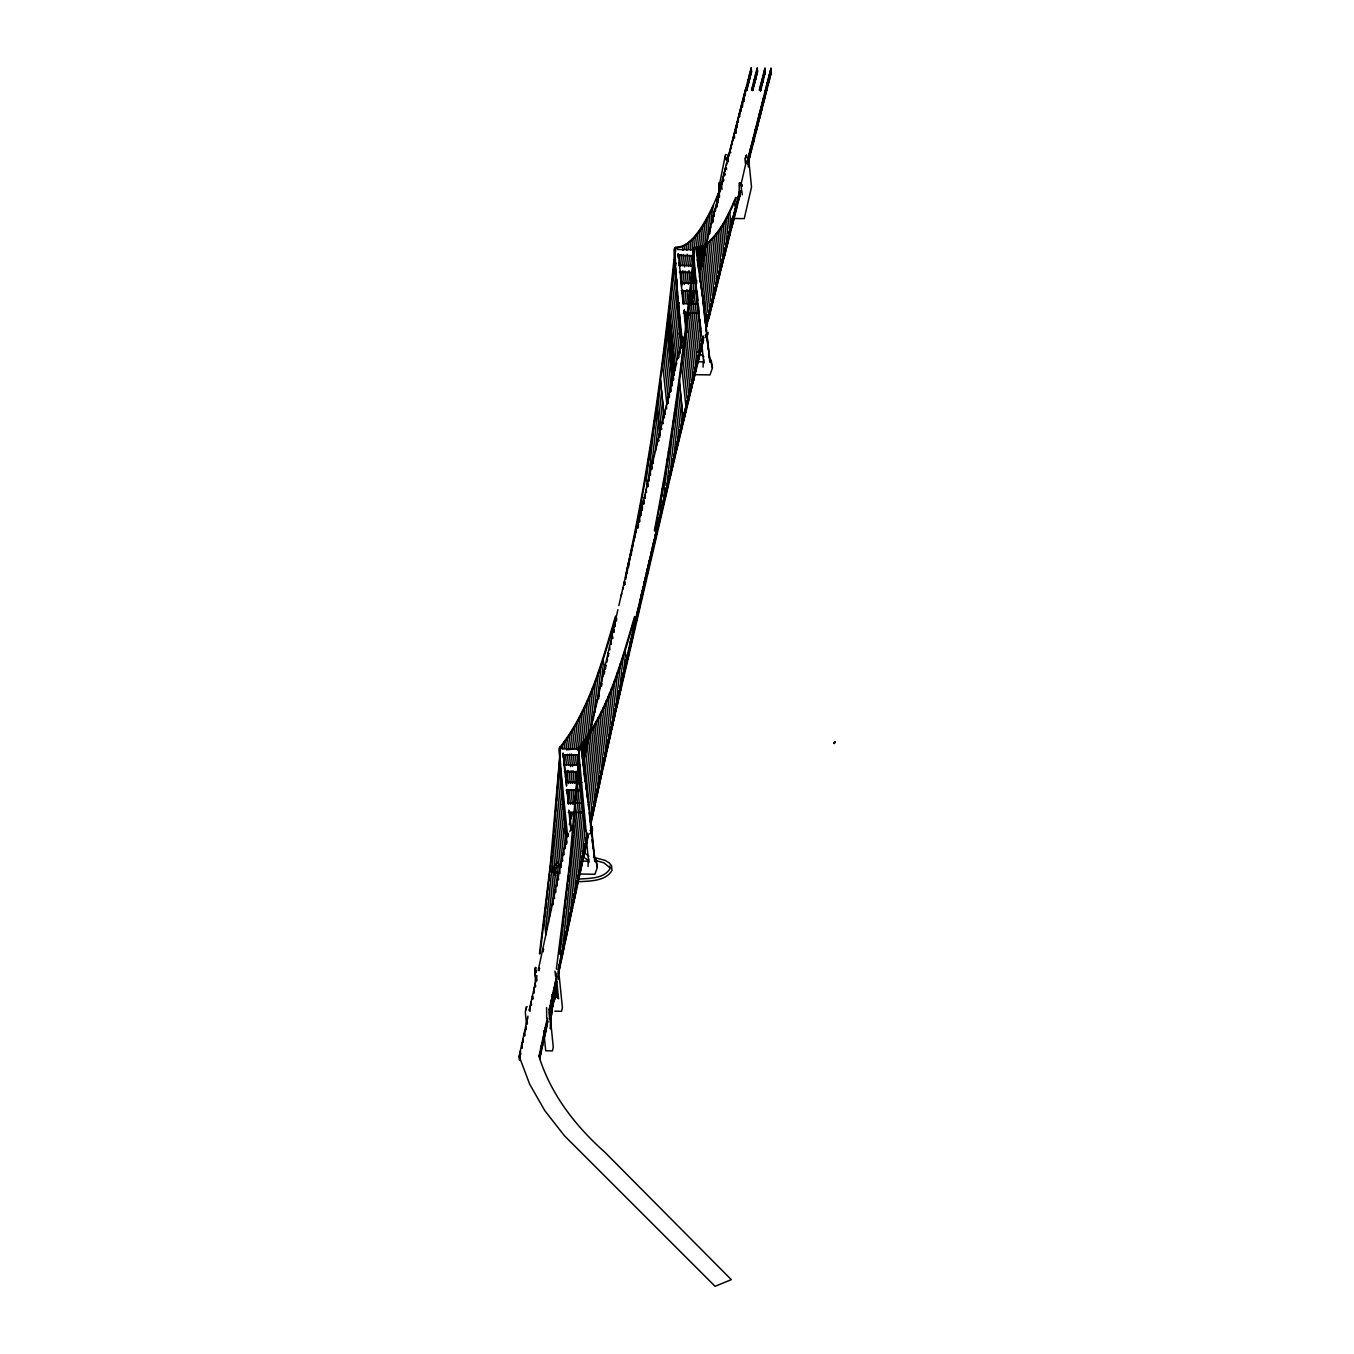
<?xml version="1.0" encoding="UTF-8"?>
<svg xmlns="http://www.w3.org/2000/svg" width="1354" height="1354" viewBox="0 0 1354 1354"><rect width="100%" height="100%" fill="white"/><g stroke="black" fill="none" stroke-linecap="round" stroke-linejoin="round"><path stroke-width="1.5" d="M834.199 743.346C835.57 738.607 833.522 746.477 834.724 742.398M559.744 967.619L559.794 962.288M561.081 961.323L561.131 955.992M562.485 949.696L562.435 955.027L561.995 951.98M563.772 948.714L563.823 943.399M565.126 942.418L565.177 937.103M566.463 936.122L566.514 930.79L566.954 933.837M567.817 929.826L567.868 924.494M569.154 923.53L569.205 918.198M570.508 917.217L570.559 911.902M571.845 910.92L571.896 905.606M574.536 898.447L574.604 893.132L574.418 898.345M577.244 885.99L577.312 880.659L577.126 885.871M578.598 879.745L578.666 874.43L578.48 879.643M579.952 873.516L580.02 868.185L579.834 873.398M581.306 867.288L581.374 861.956L581.188 867.169M582.66 861.042L582.728 855.728L582.542 860.924M584.014 854.814L584.065 849.483L583.777 855.22L583.472 852.241M585.368 848.586L585.419 843.254L585.131 848.975L584.826 846.013M586.722 842.34L586.773 837.026L586.485 842.747L586.18 839.785M605.103 668.842L605.221 665.44M605.221 668.961L605.34 665.559M607.844 656.775L607.963 653.373M612.093 638.766L612.093 635.263M540.584 1054.478L540.889 1048.758L541.194 1051.753M547.388 1023.607L547.456 1018.276L547.253 1023.489L547.879 1021.373M554.175 992.719L554.243 987.404L554.057 992.6L554.666 990.485M590.852 822.098L590.852 818.51L591.275 821.607M592.155 817.664L592.223 812.332M593.509 811.486L593.577 806.172L594 809.269M594.863 805.325L594.931 799.994M596.234 799.148L596.302 793.833M597.588 792.987L597.656 787.656M598.942 786.809L599.01 781.495M600.313 780.649L600.381 775.317L600.804 778.415M601.667 774.471L601.735 769.157M614.851 626.817L614.851 623.314L614.344 625.48M616.104 620.724L616.222 617.339M616.222 620.86L616.358 617.458L616.662 620.386M624.516 585.03L624.516 581.509L624.008 583.676M625.886 579.055L625.886 575.535L625.396 577.701M627.274 573.081L627.274 569.56L626.767 571.743M603.021 768.378L603.224 763.165L602.902 768.243L602.598 765.247M604.459 756.937L604.273 762.133L603.969 759.154M604.392 762.268L604.595 757.072M605.34 753.044L605.627 756.04L605.83 750.844M605.763 756.158L605.966 750.962L606.253 753.958M606.998 749.93L607.201 744.734M607.134 750.065L607.32 744.869L607.624 747.848M608.572 738.624L608.369 743.82L608.691 738.759L608.995 741.738M609.74 737.727L609.926 732.531M609.859 737.845L610.062 732.649L610.349 735.645M611.094 731.617L611.297 726.421M611.229 731.752L611.433 726.556L611.72 729.535M612.465 725.524L612.668 720.311M612.6 725.642L612.787 720.446L613.091 723.442M613.836 719.414L614.039 714.218M613.954 719.549L614.157 714.337L614.462 717.332M615.393 708.108L615.207 713.304L615.528 708.244L615.816 711.222M616.561 707.211L616.764 702.015M616.696 707.33L616.899 702.134M617.932 701.152L618.135 695.973L617.83 701.66L617.526 698.63M619.303 695.127L619.506 689.931L619.201 695.617L618.913 692.605M620.894 683.888L620.809 689.22L621.114 683.533L621.418 686.546M622.383 677.982L622.18 683.178L622.501 677.491L622.789 680.503M623.754 671.956L623.551 677.135L623.872 671.449L624.16 674.461M628.645 567.174L628.662 563.653M625.125 665.914L624.922 671.11L625.243 665.406L625.531 668.436M626.513 659.872L626.293 665.068L626.614 659.381L626.902 662.394M631.303 555.242L631.438 551.84M628.916 652.848L629.136 647.669L628.815 653.356L628.527 650.343M630.304 646.823L630.507 641.627L630.185 647.314L629.898 644.301M632.284 638.733L631.793 640.916L631.878 635.585L631.556 641.271L631.269 638.259M631.793 640.916L631.996 635.72M638.293 524.015L638.174 527.417L637.869 524.472M638.293 527.535L638.428 524.15M639.748 516.416L639.562 521.51L639.24 518.565M641.136 510.509L640.95 515.603L640.628 512.658M642.456 506.311L642.338 509.696L642.016 506.751M643.861 500.455L643.725 503.84L643.421 500.895M555.614 981.278L555.394 986.474L555.106 983.444M555.529 986.609L555.732 981.413M633.249 629.61L633.046 634.789L632.758 631.776M633.384 629.745L633.164 634.941L633.486 629.255L633.774 632.301M636.025 617.661L635.805 622.857L635.517 619.827M637.175 616.882L637.395 611.703M638.563 610.908L638.783 605.729M639.951 604.933L640.154 599.754M641.322 598.976L641.542 593.78M642.913 587.805L642.71 593.001L642.422 589.972M643.048 587.958L642.828 593.137L643.15 587.467L643.438 590.496M644.301 581.848L644.081 587.027L643.793 583.997M644.419 581.983L644.216 587.162L644.538 581.492L644.826 584.522M645.672 575.873L645.469 581.052L645.181 578.023M645.807 576.009L645.587 581.204L645.909 575.518L646.197 578.547M647.06 569.899L646.975 575.23L647.178 570.034M667.522 403.39L667.657 400.005L667.64 403.526M668.927 397.619L669.062 394.234M669.045 397.754L669.181 394.369M670.315 391.848L670.45 388.463M670.45 391.983L670.585 388.598L670.89 391.577M673.243 380.44L673.26 376.92M648.346 569.323L648.448 563.992M649.835 558.085L649.615 563.264L649.328 560.217M649.734 563.416L649.954 558.237L650.242 561.267M651.003 557.357L651.223 552.178M651.122 557.509L651.342 552.33L651.629 555.36M652.611 546.271L652.391 551.45L652.73 546.424L653.017 549.47M653.999 540.364L653.779 545.544L653.491 542.514M653.897 545.696L654.117 540.517M654.879 536.607L655.167 539.637L655.387 534.458M655.285 539.789L655.505 534.61M656.775 528.568L656.555 533.747L656.267 530.7M656.673 533.882L656.893 528.703M658.162 522.661L657.942 527.84L657.655 524.793M658.061 527.975L658.281 522.796L658.569 525.843M659.33 521.933L659.55 516.754M659.449 522.085L659.669 516.906L659.957 519.936M660.718 516.026L660.921 510.847M660.837 516.179L661.057 511L661.344 514.029M662.224 510.272L662.444 505.093L662.089 510.119L661.818 507.073M678.862 357.625L678.879 354.105M680.08 353.479L680.216 350.094M681.604 347.91L681.688 342.697M682.89 342.071L683.11 336.994M663.612 504.433L663.714 499.101L663.477 504.263M665 498.594L665.102 493.262L664.763 498.915L664.492 495.852M666.388 492.754L666.49 487.423L666.151 493.076L665.88 490.013M667.793 486.915L667.894 481.584L667.556 487.237L667.268 484.173M669.181 481.076L669.282 475.745L669.062 480.924M670.568 475.237L670.67 469.906L670.45 475.085M671.973 469.398L672.075 464.067L671.736 469.736L671.449 466.656M673.361 463.559L673.463 458.244L673.124 463.897L672.853 460.817M674.749 457.72L674.851 452.405L674.529 458.058L674.241 454.978M676.154 451.881L676.255 446.566L676.018 451.728M677.542 446.058L677.643 440.727L677.423 445.889M701.304 266.856L701.44 263.488L700.932 265.536M702.98 258.005L702.828 261.373L702.861 257.852L702.337 259.9M704.131 255.584L704.266 252.216L703.758 254.264M704.249 255.737L704.402 252.369M709.919 233.48L709.953 229.96L709.428 231.974M712.627 222.191L712.779 218.823L712.272 220.854M712.763 222.344L712.915 218.976M714.049 216.623L714.201 213.255L713.693 215.286M715.471 211.055L715.623 207.687L715.098 209.718M716.96 203.811L716.808 207.179L717.045 202.135M735.459 133.318L735.493 129.781L734.968 131.812M736.881 127.75L736.914 124.213L736.39 126.244M738.302 122.182L738.319 118.661L737.812 120.675M739.724 116.613L739.741 113.093L739.233 115.107M741.01 110.893L741.163 107.525L740.655 109.539M741.146 111.045L741.281 107.677M743.786 101.448L744.006 96.388L743.786 101.448L744.057 98.233M745.343 92.512L745.191 95.88L745.428 90.836M748.153 84.913L748.254 79.7L747.916 85.184L747.628 82.171M749.574 79.344L749.676 74.131L749.337 79.615L749.05 76.603M750.878 73.624L751.098 68.563L750.759 74.064L750.471 71.034M750.996 73.776L751.216 68.732M752.858 85.353L752.756 90.566L757.529 71.847L757.224 67.802L751.504 90.244M754.28 79.784L754.06 84.845L753.772 81.815M754.178 84.997L754.415 79.954M755.701 74.233L755.481 79.277L755.193 76.247M755.6 79.446L755.837 74.385M756.903 73.708L757.123 68.665L757.529 71.847M757.021 73.878L757.241 68.817M678.929 440.27L679.048 434.956L678.811 440.118M680.334 434.499L680.453 429.184L680.216 434.346M681.739 428.727L681.841 423.413L681.502 429.049L681.231 425.968M683.144 422.973L683.245 417.641L682.907 423.277L682.619 420.197M684.532 417.201L684.65 411.87L684.413 417.032M685.936 411.43L686.038 406.098L685.818 411.261M687.341 405.658L687.443 400.327L687.104 405.98L686.833 402.883M688.729 399.887L688.847 394.556L688.509 400.209L688.221 397.111M690.252 388.784L690.134 394.116M691.539 388.344L691.776 383.182M692.808 382.42L693.045 377.258L692.808 382.42L693.163 377.411L693.451 380.491L678.134 444.061L677.745 439.813L703.132 335.877M694.331 376.869L694.45 371.538L694.094 377.174L693.823 374.076M695.736 371.165L695.854 365.834L695.617 370.996M698.562 359.758L698.664 354.443L698.326 360.062L698.055 356.965M699.967 354.054L700.086 348.74L699.73 354.359L699.459 351.261M701.372 348.35L701.49 343.036L701.254 348.198M702.777 342.664L702.895 337.332L702.658 342.494M706.991 325.552L707.228 320.39M708.396 319.849L708.65 314.687L706.009 330.037M709.936 308.881L709.682 314.026L709.411 310.929M709.801 314.213L710.055 309.067M711.222 308.577L711.341 303.245M712.627 302.941L712.763 297.626M714.049 297.305L714.167 291.99M715.454 291.669L715.589 286.354M716.875 286.032L716.994 280.718M718.28 280.396L718.415 275.082M719.702 274.777L719.82 269.446M721.107 269.141L721.225 263.81M722.528 263.505L722.647 258.174M723.933 257.869L724.051 252.555M725.473 246.987L725.355 252.301L725.71 246.699L725.981 249.83M726.895 241.418L726.641 246.546L726.387 243.432M728.063 240.995L728.317 235.85M729.738 230.282L729.484 235.427L729.214 232.296M729.857 230.468L729.603 235.596L729.975 230.011L730.229 233.142M731.16 224.713L730.906 229.858L730.635 226.727M732.328 224.29L732.565 219.162M733.986 213.593L733.733 218.722L733.479 215.608M734.122 213.763L733.868 218.908L734.223 213.306L734.494 216.437M735.29 213.34L735.408 208.025M736.576 207.602L736.83 202.457M736.948 202.643L736.694 207.771L737.067 202.186L737.321 205.317M738.252 196.889L738.116 202.22L738.489 196.618L738.742 199.749M739.673 191.337L739.538 196.652L739.792 191.506M749.608 152.376L749.473 157.69L749.845 152.088L750.099 155.236M751.013 146.807L750.895 152.122L751.25 146.52L751.521 149.668M752.181 146.384L752.57 141.425M753.603 140.816L753.856 135.671M753.975 135.857L753.738 141.002L754.093 135.4L754.364 138.531M755.278 130.119L755.024 135.248L754.77 132.133M755.397 130.289L755.143 135.434L755.38 129.222M756.446 129.679L756.7 124.551M757.868 124.128L758.122 118.983M758.24 119.169L757.986 124.297L758.358 118.695L758.612 121.843M760.609 85.505L760.356 90.633L760.102 87.519M759.543 113.414L759.289 118.56L759.019 115.428M760.728 85.674L760.474 90.82L760.846 85.217L761.1 88.349M761.777 85.065L762.031 79.937M760.694 112.991L760.948 107.846M763.199 79.514L763.69 74.081L763.944 77.229M762.37 102.295L762.116 107.423L761.862 104.309M762.505 102.464L762.251 107.609L762.607 102.007L762.877 105.138M764.858 68.8L764.604 73.945L764.35 70.814M764.993 68.986L764.739 74.131L765.247 72.1M763.791 96.726L763.656 102.041L763.91 96.913M765.213 91.158L765.078 96.472L765.332 91.344M766.635 85.59L766.499 90.904L766.872 85.319L767.126 88.45M768.056 80.021L767.921 85.353L768.175 80.208M769.461 74.47L769.343 79.784L769.597 74.639M770.883 68.902L770.764 74.216L771.272 72.202M550.469 1027.432L550.401 1028.82A37.472 5.941 -89.1 0 1 558.559 998.863L556.799 981.548M550.536 1026.4L550.621 1009.322L550.824 1016.482M559.219 954.181L571.896 846.978L579.647 748.051L569.357 865.697L556.359 969.109M834.843 741.738L834.149 743.244L834.758 741.958M550.35 1022.304L550.621 1019.003M550.689 1018.123L550.756 1016.295M550.926 1020.425L551.095 1013.96M539.467 953.758L550.232 865.409L560.539 747.763L552.77 846.673L540.111 953.876M551.603 1009.238L551.4 1015.331L551.992 1003.145L552.229 1005.362M551.704 1008.595L552.093 1006.005M551.416 1011.099L551.637 1009.576M551.738 1008.916L552.872 1002.095M551.941 1010.947L552.263 1005.683M654.354 530.7C672.633 437.528 684.701 343.256 694.213 248.814L694.873 248.916C685.361 343.374 673.293 437.664 655.014 530.853M538.164 970.547L567.089 835.773M625.582 575.518C649.802 467.858 663.951 358.218 675.087 248.51L675.764 248.611C664.611 358.336 650.462 467.993 626.225 575.687M558.068 969.87L586.874 836.078L587.298 840.157L572.42 908.737L571.997 904.658L572.42 908.737M558.491 973.932L572.336 908.652L572.031 905.708M549.944 1012.42L549.809 1019.207M569.323 824.62L572.031 812.332M573.842 804.141L577.007 789.788M578.361 783.644L580.172 775.453M570.711 819.322L572.065 813.145M574.333 802.871L576.144 794.646M578.869 782.307L580.223 776.13M520.038 1057.609L519.733 1054.631L519.547 1060.284L519.141 1056.205L527.942 1016.16M529.279 1010.067L536.963 975.574M520.258 1051.584L520.562 1054.563L520.359 1051.076M521.612 1045.406L521.916 1048.385L522.221 1042.665M522.982 1039.229L523.27 1042.208L523.084 1038.721M524.337 1033.051L524.641 1036.03L524.929 1030.309M525.691 1026.874L525.995 1029.852L525.809 1026.383M527.163 1020.205L527.654 1017.971M529.279 1010.592L529.769 1008.341L530.074 1011.336M529.888 1007.85L530.379 1005.616M533.95 989.317L534.458 987.083M569.797 831.644L571.286 828.411M587.534 833.573L587.839 836.552L587.636 833.082M590.056 821.692L631.979 634.671L677.745 439.813L678.134 444.061M538.926 1056.509L546.864 1020.425M549.081 1010.389L556.748 975.879M552.28 996.307L552.584 999.286L552.144 994.919M588.195 836.078L587.298 840.191L586.874 836.078M590.919 823.74L602.158 772.237M542.548 1045.576L542.243 1042.597L541.82 1048.182M543.902 1039.398L543.597 1036.419L543.174 1042.005M545.273 1033.22L545.916 1030.699M546.627 1027.043L546.322 1024.064L545.899 1029.649M550.587 1009.018L550.096 1011.252L550.164 1005.92L549.978 1011.133M550.706 1008.51L550.401 1005.531L551.146 1012.86M551.958 1002.84L551.467 1005.074L551.518 999.743L551.332 1004.956M552.06 1002.332L551.755 999.354L552.314 1004.871M553.312 996.662L552.821 998.897L552.889 993.565L552.686 998.778A37.472 5.941 -89.1 0 0 551.653 997.475M553.414 996.172L553.126 993.176L553.701 998.93M554.785 989.994L554.48 987.015L555.309 995.207L556.799 993.904L558.068 994.716M539.704 1058.946L547.287 1024.538M550.739 1008.832L551.298 1006.242M552.093 1002.654L552.669 1000.064M553.447 996.476L554.023 993.887M554.818 990.299L555.377 987.709M582.88 763.199L597.012 700.12M583.862 759.78L617.881 609.723M602.242 772.355L601.836 768.226L602.242 772.322L617.187 705.129M617.272 705.231L616.865 701.084L617.272 705.214L678.049 443.943M560.302 747.476L560.065 748.525L561.521 747.611L559.981 747.103M675.358 248.12L675.037 248.374M674.563 259.122L674.918 264.673L676.12 263.116M675.409 259.139L675.544 265.621L674.004 250.388L674.58 247.884L677.592 247.917M559.659 763.064L561.199 782.307M560.014 763.385L559.862 758.308M560.217 764.333L562.35 790.448M562.959 753.636L563.315 757.614M677.779 255.381L693.553 255.635M678.032 254.281L678.371 258.259M560.488 764.976L560.37 760.745M563.467 755.075L563.687 754.127L564.093 765.247M681.164 254.823L678.523 255.72L678.743 254.789L679.149 265.892M561.148 780.733L562.892 804.141L564.161 802.279M676.205 281.378L677.948 304.802L679.234 302.924M556.511 803.531L562.012 859.875M561.555 782.629L563.45 805.41L562.942 796.321M676.611 283.274L680.385 326.162M564.313 771.577L580.104 771.814M564.686 770.003L563.112 752.976M561.792 783.424L562.045 782.324M680.131 272.56L680.503 271.003L681.011 283.189M688.323 242.874L688.746 249.238M567.851 770.375L567.495 771.949L565.075 771.915L565.447 770.341L566.683 782.544L565.312 776.265M682.551 272.611L682.873 270.715M553.752 835.079L557.95 878.577M562.367 804.598L563.856 801.788M681.197 290.687L696.988 290.924L697.953 300.453M563.213 804.614L566.734 843.491M678.269 305.276L681.587 342.054M678.506 306.072L677.999 296.983M567.58 792.395L567.36 793.342L567.817 792.395M682.636 293.056L682.416 293.987L682.873 293.056M577.972 750.353L578.26 749.101L562.485 748.864M579.41 747.763L578.801 749.676L579.326 746.951L580.104 747.78M694.484 248.425L693.857 250.338L694.399 247.613L695.161 248.442M699.087 231.534L701.914 261.677M579.275 765.264L578.937 766.415L577.803 755.295M579.546 766.906L578.496 754.973L575.365 754.923M577.092 781.478L583.777 847.706M684.819 316.091L685.361 317.039M618.829 605.61L627.376 568.663M525.792 1010.101L526.164 1008.476M534.915 970.53L535.287 968.889M612.956 631.455L613.464 629.271M615.105 622.146L615.613 619.997M621.249 595.625L621.74 593.458M622.62 589.65L623.128 587.484M535.084 971.8L535.439 982.716M567.461 834.792L558.931 749.727L559.524 747.222L562.536 747.273M563.366 853.629L557.374 792.462M564.753 847.265L558.22 781.258M559.337 872.196L554.7 824.755M560.658 866.103L555.597 814.092M552.55 903.507L549.826 874.566M553.921 897.143L550.841 865.02M555.242 891.034L551.84 855.22M556.629 884.67L552.804 845.234M549.876 915.964L547.744 893.166M551.196 909.803L548.81 884.179M686.393 323.809L685.124 311.386M545.814 935.005L544.528 920.195M547.168 928.709L545.611 911.225M548.505 922.412L546.711 902.458M687.815 317.936L687.155 311.775M580.883 784.186L579.173 765.738M718.635 185.803L719.008 184.161M725.067 157.927L725.439 156.285M718.805 187.072L718.974 196.008M719.194 185.955L725.456 154.695L726.607 154.711M698.529 306.156L699.155 313.299L683.364 313.062M561.368 937.645L562.215 947.766M729.755 211.376L730.703 222.868M546.61 1007.511L546.644 1018.191M586.485 835.232L578.31 747.51L581.323 747.56L582.474 758.985M582.457 853.799L576.432 792.767M585.165 841.325L578.141 770.46M577.007 878.864L572.81 835.367M578.361 872.636L573.757 825.06M579.749 866.255L574.655 814.397M581.069 860.162L575.348 803.904M632.403 638.259L632.115 635.229M635.161 626.327L634.874 623.28L634.552 628.967L634.755 623.788L634.417 628.831L634.129 625.802M572.962 897.567L569.899 865.308M574.299 891.338L570.897 855.525M575.653 885.11L571.862 845.539M568.917 916.404L566.801 893.454M570.254 910.108L567.868 884.467M571.608 903.812L568.883 874.87M706.653 318.376L699.612 246.936M708.057 312.639L701.558 246.496M556.037 972.967L556.545 978.045M564.872 935.309L563.586 920.5M566.226 928.996L564.669 911.53M567.597 922.565L565.769 902.763M560.861 954.062L560.234 946.006M563.535 941.605L562.469 928.979M746.376 155.016L745.986 157.893L746.46 155.828M556.748 981.785L555.478 987.286L556.054 994.327M745.969 160.364L746.359 163.512M741.044 184.279L746.139 162.158M595.845 860.653L597.351 867.372L594.931 874.261L578.412 874.007M710.901 361.298L712.424 368.017L709.987 374.906L693.485 374.652M627.308 568.02L642.558 503.062M627.85 566.632L633.097 544.308M634.044 540.246L635.466 534.17M636.905 528.077L676.357 363.904M677.355 359.859L682.839 337.603M686.19 324.486L687.341 319.392M685.175 335.386L686.681 332.492M706.128 323.741L739.775 190.44L740.147 194.756L724.525 255.974L724.17 251.658L724.525 255.974M693.519 380.609L693.146 376.344L693.536 380.592L703.505 340.159L703.132 337.028M705.214 335.707L707.076 332.509M690.777 304.65L694.28 290.653L696.396 290.772M695.787 284.662L696.785 280.65M699.29 270.665L704.317 250.676M691.335 303.313L693.84 293.327M700.356 267.33L718.94 194.214M693.756 294.156L694.043 297.152M700.306 268.024L700.813 265.993M701.711 262.388L702.235 260.357M703.132 256.752L703.64 254.721M708.988 317.919L708.633 313.62L709.005 317.902L724.441 255.838M716.74 201.915L745.445 89.347M722.579 179.93L725.71 167.693M728.824 155.439L751.199 67.7L751.605 71.864M705.163 248.679L705.688 246.648M706.585 243.111L707.11 241.08M708.802 234.445L709.31 232.431M710.224 228.877L710.732 226.863M711.645 223.308L712.153 221.294M713.05 217.74L713.575 215.726M714.472 212.189L714.997 210.158M715.894 206.62L716.418 204.606M718.466 196.567L718.229 201.611M719.245 193.47L719.533 196.482M719.363 193.03L719.871 190.999M723.628 176.325L724.136 174.311M725.033 170.756L725.558 168.742M726.455 165.188L726.98 163.174M728.672 156.522L729.18 154.508M729.298 154.068L729.806 152.037M730.094 150.971L730.601 148.957M730.72 148.5L731.228 146.486M731.498 145.403L732.023 143.389M732.142 142.932L732.649 140.918M732.92 139.834L733.445 137.82M733.546 137.363L734.071 135.349M734.342 134.266L734.867 132.252M735.764 128.698L736.271 126.684M737.185 123.146L737.693 121.132M738.607 117.578L739.115 115.564M740.029 112.01L740.536 109.996M741.433 106.441L741.958 104.427M742.855 100.873L743.38 98.859M744.277 95.322L744.785 93.308M745.699 89.753L746.206 87.739L746.494 90.752M751.521 71.762L746.748 90.481L746.849 85.268L746.613 90.312M759.255 90.363L764.976 67.92L765.332 72.236L760.66 90.6M748.102 157.792L771.001 68.005L771.357 72.321L747.95 164.139M755.769 132.963L755.515 129.832M553.024 1001.926L553.82 998.49M553.211 1003.906L553.617 999.692M615.461 616.256C602.107 661.497 589.616 709.005 560.251 746.917L560.894 747.12C590.276 709.208 602.75 661.666 616.104 616.425M634.569 616.561C621.215 661.784 608.741 709.31 579.36 747.222L580.003 747.425C609.385 709.496 621.858 661.971 635.229 616.73M717.231 197.278C734.968 142.001 708.108 242.061 679.471 246.8C669.418 248.036 681.18 248.188 683.465 246.005C698.698 237.627 706.348 220.804 713.592 205.842M553.854 998.846L555.174 995.427L554.7 990.806L553.938 1001.232L553.735 999.269M554.717 999.15L554.802 996.392M735.696 197.396C729.027 213.035 722.004 229.063 709.767 240.64M736.339 197.582C729.027 214.44 721.445 232.668 706.382 244.143M554.768 869.539L559.507 864.394M565.346 826.143L563.873 829.697L565.261 833.709M589.582 834.081L592.392 830.781L592.392 826.566M704.943 337.755L707.77 334.709L708.125 332.373M558.034 862.075L552.737 867.863L553.211 872.551L555.512 875.412M702.184 245.802L694.416 247.85L702.574 246.31M674.038 261.931L682.298 341.157M692.909 262.219L701.152 341.462M673.023 271.494L680.893 346.861M691.894 271.782L699.747 347.166M671.99 280.82L679.488 352.565M690.845 281.124L698.342 352.869M670.992 290.585L678.083 358.268M689.846 290.89L696.938 358.573M669.993 300.317L676.678 363.972M668.961 309.727L675.274 369.676M667.894 318.715L673.869 375.38M666.811 327.668L672.464 381.151M685.683 327.973L691.285 381.574M665.745 336.604L671.059 386.905M664.645 345.456L669.655 392.677M663.562 354.308L668.267 398.448M682.416 354.596L687.121 398.753M662.478 363.16L666.862 404.22M681.333 363.447L685.716 404.524M659.059 388.276L662.665 421.534M677.931 388.564L681.519 421.822M657.926 396.553L661.26 427.305M676.78 396.84L680.114 427.593M656.724 404.287L659.855 433.077M675.578 404.592L678.692 433.5M655.573 412.496L658.467 438.848M674.427 412.801L677.322 439.136M654.405 420.586L657.062 444.671M673.26 420.891L675.934 444.975M653.254 428.795L655.674 450.51M672.109 429.083L674.529 450.814M652.019 436.259L654.287 456.349M670.873 436.563L673.141 456.653M650.8 443.79L652.882 462.188M669.655 444.078L671.736 462.493M649.582 451.339L651.494 468.027M668.436 451.627L670.315 468.467M648.346 458.837L650.106 473.866M667.217 459.124L668.961 474.154M647.127 466.402L648.701 479.705M665.999 466.69L667.556 479.993M645.909 473.917L647.314 485.544M664.763 474.205L666.168 485.832M663.545 481.736L664.746 491.807M662.258 488.625L663.375 497.51M660.989 495.598L661.988 503.349M659.703 502.588L660.6 509.256M635.703 529.82L635.974 532.647M625.006 649.92L626.056 658.179M603.122 658.924L604.459 669.959M623.5 654.727L624.685 664.205M601.548 663.138L603.089 675.984M621.977 659.212L623.314 670.247M600.008 667.488L601.701 682.027M620.42 663.443L621.943 676.289M598.502 672.126L600.33 688.069M618.863 667.776L620.572 682.331M596.962 676.526L598.959 694.111M617.356 672.413L619.184 688.357M595.422 680.96L597.588 700.086M615.816 676.831L617.813 694.399M593.847 685.022L596.217 706.196M614.276 681.265L616.442 700.373M592.257 688.864L594.846 712.289M612.702 685.327L615.071 706.483M590.649 692.588L593.475 718.399M611.111 689.169L613.701 712.593M589.058 696.531L592.121 724.492M609.503 692.893L612.346 718.686M587.45 700.221L590.75 730.601M607.912 696.819L610.976 724.796M585.842 703.995L589.379 736.711M606.304 700.509L609.605 730.906M584.234 707.753L588.008 742.804M582.609 711.29L586.654 748.914M604.696 704.3L608.234 736.999M580.934 714.387L585.283 755.024M603.089 708.057L606.88 743.109M579.275 717.552L583.912 761.117M601.464 711.578L605.509 749.202M577.633 720.887L580.714 749.067M599.805 714.692L604.138 755.312M575.941 723.848L578.683 748.593M598.129 717.84L602.767 761.422M574.265 726.861L576.753 749.117M596.488 721.174L601.413 767.515M572.607 730.026L574.705 748.542M594.795 724.153L600.042 773.693M570.88 732.683L572.759 748.965M569.137 735.036L570.846 749.693M567.394 737.49L568.883 749.947M565.65 739.876L566.92 750.184M563.924 742.28L564.753 748.407M562.181 744.7L562.807 748.745M584.522 740.164L591.884 810.707M582.779 742.584L594.744 858.605L592.003 839.785M581.035 744.988L583.743 769.427M579.834 879C590.039 878.34 603.969 878.577 609.96 868.76L609.689 866.086M579.749 881.674C590.75 880.997 605.695 881.082 612.008 870.436L611.534 865.748L609.232 862.887L605.103 860.382L594.254 857.471M746.579 155.355L744.937 158.469L745.445 163.512M748.322 166.948L747.95 158.773M741.078 186.632L742.364 194.824M731.702 218.434L744.243 218.637L751.521 187.021L748.44 156.658M675.104 248.256L676.526 247.782M694.263 248.544L695.651 248.087M677.542 249.508L693.316 249.762L696.261 284.205M697.208 259.477L700.289 280.972M675.561 263.725L674.427 264.978L676.255 282.952M679.268 265.435L693.062 265.638M682.518 272.272L679.386 272.222L695.127 272.628M692.029 272.425L695.161 272.476M700.526 281.767L703.538 303.313L700.712 283.731M681.079 282.868L696.87 283.121M684.108 290.585L681.959 291.025L684.362 291.059M693.874 291.212L696.294 291.245M678.913 302.45L677.423 305.259L681.671 347.047M703.234 302.822L709.801 359.267L706.839 338.365M683.262 303.719L697.056 303.922M683.178 304.024L682.534 289.773M699.189 313.146L695.854 313.417M698.156 313.519L697.09 313.011M709.496 358.793L709.851 362.229M696.193 361.738L703.183 361.84L703.098 367.154M712.424 368.017L711.188 360.046M579.157 747.408L580.629 747.916L579.207 747.899M565.854 754.787L562.672 754.889L578.463 755.143M583.151 763.436L587.941 801.382M564.212 764.773L579.986 765.027L579.157 765.484M577.007 772.102L579.41 772.135L585.52 831.271M585.453 781.106L590.581 821.81M566.023 782.223L581.814 782.46M569.272 790.076L566.107 790.177L581.881 790.431M581.915 790.279L578.818 790.55M588.482 802.651L585.656 783.069M568.189 803.057L582 803.277M568.121 803.362L567.529 790.347M568.308 812.4L584.133 812.502M583.591 812.806L580.748 812.434M590.124 830.662L591.681 828.411M594.44 858.131L594.778 861.567M581.137 861.076L588.127 861.178L588.042 866.509M597.351 867.372L596.132 859.384M558.39 979.551L558.017 971.377M527.332 1006.885L526.181 1006.868L525.301 1012.217L526.537 1024.318M554.835 1011.201L561.538 1011.303L562.401 1007.562L558.508 969.261M595.388 860.399L603.986 862.853L609.859 867.728M734.613 200.578L734.968 206.197M712.542 207.653L713.27 216.995M728.147 214.981L729.281 228.437M710.901 211.072L711.849 222.564M726.455 217.96L727.86 233.988M709.276 214.694L710.427 228.149M724.83 221.43L726.438 239.573M707.6 217.672L709.005 233.7M723.121 224.155L725.016 245.125M721.394 226.812L723.595 250.693M705.976 221.125L707.583 239.269M719.685 229.385L722.19 256.329M704.266 223.85L706.162 244.837M717.942 231.822L720.785 261.965M702.54 226.507L704.74 250.388M716.181 234.005L719.363 267.601M700.813 229.097L703.335 256.024M714.421 236.341L717.942 273.237M712.61 238.084L716.537 278.873M697.31 233.717L700.509 267.297M695.567 236.053L698.816 270.089M693.756 237.796L694.585 248.036M691.945 239.506L692.757 249.711M690.151 241.418L690.794 249.898M697.682 247.477L705.349 323.724M686.444 244.008L686.85 250.185M684.565 245.108L684.769 249.288M682.704 246.208L682.907 250.405M559.084 770.155L566.395 844.304M543.749 949.492L542.92 948.951L543.259 951.76M539.704 968.381L538.892 967.856L539.231 970.666M565.904 841.714L566.717 842.29L566.395 839.463M564.55 847.942L565.363 848.518L565.041 845.691M563.196 854.188L564.009 854.763L563.687 851.92M561.842 860.416L562.655 860.992L562.333 858.165M560.488 866.645L561.301 867.22L560.979 864.394M559.134 872.89L559.947 873.465L559.625 870.622M557.78 879.118L558.593 879.694L558.271 876.867M556.426 885.347L557.256 885.922L556.917 883.096M555.072 891.592L555.902 892.168L555.563 889.324M553.718 897.82L554.548 898.396L554.209 895.569M552.364 904.049L553.194 904.624L552.855 901.798M697.276 351.786L703.928 356.847M582.22 851.141L588.872 856.185M582.135 855.914L587.128 859.705M570.813 910.683L571.608 911.344L571.405 907.874M571.591 912.139L570.779 911.496L571.1 914.441M569.475 916.98L570.271 917.64L570.068 914.187M570.237 918.452L569.442 917.792L569.746 920.737M568.121 923.276L568.917 923.936L568.714 920.483M568.9 924.748L568.088 924.088L568.409 927.033M566.784 929.572L567.58 930.232L567.258 927.287M567.546 931.044L566.751 930.384L567.055 933.329M565.43 935.868L566.226 936.528L565.921 933.583M566.209 937.34L565.397 936.68L565.6 940.133M564.093 942.181L564.889 942.824L564.567 939.879M564.855 943.636L564.059 942.976L564.263 946.446M562.739 948.477L563.535 949.137L563.23 946.192M563.518 949.933L562.705 949.289L562.909 952.742M561.402 954.773L562.198 955.433L561.876 952.488M562.164 956.246L561.368 955.586L561.572 959.038M560.048 961.069L560.844 961.729L560.539 958.784M560.827 962.542L560.014 961.882L560.217 965.334M558.711 967.365L559.507 968.025L559.185 965.08M559.473 968.838L558.677 968.178L558.88 971.63M609.012 653.711L608.2 653L608.521 655.895M607.641 659.753L606.829 659.043L607.151 661.937M606.27 665.779L605.458 665.085L605.661 668.453M604.899 671.821L604.087 671.127L604.409 674.004M602.158 683.905L601.328 683.195L601.65 686.089M599.399 695.973L598.586 695.279L598.79 698.647M586.451 843.559L585.656 842.848L585.96 845.81M585.097 849.787L584.302 849.093L584.606 852.055M583.743 856.016L582.948 855.322L583.252 858.284M582.389 862.261L581.594 861.55L581.898 864.529M581.052 868.489L580.24 867.796L580.544 870.757M579.698 874.718L578.903 874.024L579.089 877.494M578.344 880.963L577.549 880.252L577.735 883.722M576.99 887.192L576.195 886.498L576.381 889.967M575.636 893.42L574.841 892.726L575.027 896.196M574.282 899.665L573.487 898.954L573.673 902.424M545.764 1030.969L544.968 1030.242L544.663 1035.945L544.731 1030.631L544.545 1035.827M600.634 774.133L601.43 774.86L601.244 771.391M601.396 775.673L600.601 774.928L600.905 777.924M599.28 780.293L600.076 781.038L599.89 777.551M600.042 781.85L599.247 781.106L599.551 784.084M597.926 786.471L598.705 787.199L598.519 783.729M598.688 788.011L597.893 787.266L598.197 790.262M596.555 792.632L597.351 793.376L597.165 789.89M597.317 794.189L596.522 793.444L596.826 796.423M595.201 798.809L595.997 799.537L595.811 796.067M595.963 800.349L595.168 799.605L595.472 802.6M593.831 804.97L594.626 805.715L594.44 802.228M594.609 806.527L593.814 805.782L594.118 808.761M592.477 811.148L593.272 811.875L593.086 808.406M593.238 812.688L592.443 811.943L592.747 814.939M591.123 817.308L591.918 818.053L591.732 814.566M591.884 818.865L591.089 818.121L591.393 821.099M587.805 837.364L587.01 836.62L587.314 839.615M641.407 509.375L642.219 510.153L641.914 507.225M638.631 521.188L639.443 521.967L639.139 519.039M615.664 706.923L616.459 707.719L616.273 704.215M616.425 708.514L615.63 707.736L615.935 710.732M614.293 713.033L615.088 713.812L614.902 710.325M615.054 714.624L614.276 713.846L614.564 716.841M612.939 719.143L613.717 719.922L613.531 716.418M613.701 720.717L612.905 719.939L613.193 722.951M611.568 725.236L612.363 726.015L612.177 722.528M612.33 726.827L611.534 726.049L611.839 729.044M610.197 731.346L610.992 732.125L610.806 728.638M610.959 732.937L610.163 732.142L610.468 735.154M608.826 737.439L609.622 738.235L609.435 734.731M609.588 739.03L608.809 738.252L609.097 741.247M607.472 743.549L608.251 744.328L608.064 740.841M608.234 745.14L607.438 744.361L607.726 747.357M606.101 749.659L606.897 750.438L606.71 746.951M606.863 751.25L606.067 750.454L606.372 753.467M604.73 755.752L605.526 756.547L605.221 753.535M605.492 757.343L604.696 756.564L604.883 760.051M603.359 761.862L604.155 762.64L603.867 759.645M604.121 763.453L603.342 762.674L603.529 766.161M602.005 767.972L602.784 768.75L602.496 765.755M652.543 462.611L653.356 463.44L653.051 460.495M651.156 468.45L651.968 469.279L651.663 466.335M649.768 474.289L650.58 475.119L650.275 472.174M648.363 480.128L649.175 480.958L648.871 478.013M646.975 485.968L647.787 486.797L647.483 483.852M644.182 497.646L644.995 498.475L644.69 495.53M642.795 503.468L643.607 504.314L643.302 501.369M663.731 416.186L664.543 417.066M663.697 416.998L664.509 417.878M662.326 421.957L663.138 422.837M662.292 422.77L663.105 423.633M660.921 427.729L661.734 428.609M660.887 428.541L661.7 429.404M659.533 433.5L660.329 434.38M660.295 435.176L659.5 434.312L659.787 437.274M658.129 439.271L658.941 440.152M658.095 440.084L658.907 440.947M555.885 980.144L556.663 980.99L556.376 977.96M556.629 981.802L555.851 980.939L556.02 984.443M536.082 979.822L536.878 980.685L536.59 977.656M645.943 574.705L646.738 575.585L646.45 572.539M644.572 580.68L645.35 581.543L645.063 578.513M643.184 586.654L643.979 587.518L643.692 584.488M641.813 592.629L642.591 593.492L642.304 590.462M640.425 598.603L641.221 599.467L641.034 595.946M639.037 604.561L639.833 605.441L639.663 601.921M637.666 610.536L638.462 611.399L638.276 607.895M636.278 616.51L637.074 617.373L636.905 613.853M634.908 622.485L635.686 623.348L635.398 620.318M633.52 628.459L634.315 629.322L634.027 626.276M632.149 634.434L632.927 635.297L632.64 632.25M661.192 509.696L661.988 510.61L661.7 507.564M661.954 511.406L661.158 510.509L661.446 513.555M659.804 515.603L660.6 516.517L660.43 512.98M660.566 517.313L659.77 516.416L660.058 519.462M658.416 521.51L659.212 522.424L659.043 518.887M659.178 523.219L658.382 522.322L658.67 525.369M657.028 527.417L657.824 528.331L657.536 525.267M657.79 529.126L657.012 528.212L657.181 531.75M655.658 533.324L656.436 534.221L656.148 531.174M656.402 535.033L655.624 534.119L655.793 537.656M654.27 539.231L655.048 540.128L654.761 537.081M655.014 540.94L654.236 540.026L654.405 543.563M652.882 545.137L653.66 546.034L653.373 542.988M653.627 546.847L652.848 545.933L653.119 548.979M651.494 551.027L652.273 551.941L652.103 548.421M652.239 552.737L651.46 551.84L651.731 554.886M650.106 556.934L650.885 557.848L650.715 554.311M650.851 558.643L650.072 557.746L650.36 560.793M648.718 562.841L649.497 563.755L649.226 560.691M649.463 564.55L648.684 563.653L648.854 567.174M647.33 568.748L648.109 569.662L647.838 566.598M647.297 569.56L648.075 570.457M689 313.096L689.812 314.06M688.966 313.891L689.778 314.856M677.271 447.175L676.492 446.228L676.661 449.782M675.883 453.015L675.087 452.067L675.257 455.604M674.478 458.854L673.7 457.906L673.987 460.986M673.09 464.693L672.312 463.745L672.583 466.808M671.702 470.532L670.907 469.584L671.076 473.121M670.298 476.371L669.519 475.423L669.688 478.961M668.91 482.21L668.131 481.262L668.301 484.8M667.522 488.049L666.727 487.101L667.014 490.165M666.117 493.888L665.339 492.941L665.609 496.004M664.729 499.711L663.951 498.763L664.12 502.317M662.546 504.602L663.342 505.55M755.972 73.15L756.784 74.148L756.615 70.679M756.751 74.944L755.938 73.945L756.124 77.415M754.567 78.718L755.363 79.717L755.075 76.704M755.329 80.512L754.533 79.514L754.703 82.983M750.725 74.859L749.913 73.861L750.201 76.873M753.146 84.286L753.941 85.285L753.653 82.272M749.304 80.428L748.508 79.429L748.796 82.442M753.907 86.081L753.112 85.082L753.281 88.552M747.882 85.996L747.086 84.98L747.374 88.01M730.06 151.766L730.855 152.765M725.829 167.659L726.624 168.658M725.795 168.455L726.59 169.47M724.407 173.227L725.219 174.226M724.373 174.023L725.185 175.021M722.985 178.796L723.798 179.794M722.951 179.591L723.764 180.59M718.703 196.279L719.499 197.295M717.281 201.848L718.077 202.846M554.886 870.571L556.951 873.144M692.673 383.69L691.877 382.708L692.046 386.262M691.268 389.461L690.489 388.48L690.642 392.034M689.863 395.233L689.084 394.251L689.355 397.331M688.458 401.004L687.68 400.005L687.95 403.103M687.07 406.775L686.275 405.777L686.444 409.331M685.666 412.547L684.887 411.548L685.039 415.103M684.261 418.318L683.482 417.32L683.753 420.417M682.873 424.09L682.077 423.091L682.348 426.188M681.468 429.844L680.673 428.863L680.96 431.943M680.063 435.616L679.285 434.634L679.437 438.188M678.659 441.387L677.88 440.405L678.151 443.486M708.125 320.949L707.347 319.916L707.499 323.488M705.976 324.825L706.754 325.857L706.483 322.743M705.942 325.62L706.72 326.652M702.506 343.764L701.727 342.731L701.88 346.285M701.101 349.467L700.323 348.435L700.593 351.532M699.696 355.171L698.901 354.139L699.172 357.236M698.292 360.858L697.496 359.842L697.665 363.397M696.87 366.562L696.091 365.529L696.261 369.1M695.465 372.265L694.687 371.233L694.957 374.347M693.282 376.937L694.06 377.969M722.918 257.091L723.696 258.157L723.425 255.043M723.662 258.952L722.884 257.886L723.154 261.017M721.513 262.727L722.291 263.793L722.139 260.222M722.257 264.589L721.462 263.522L721.733 266.636M720.091 268.363L720.87 269.429L720.717 265.858M720.836 270.225L720.057 269.158L720.21 272.729M718.686 273.999L719.465 275.065L719.194 271.951M719.431 275.861L718.635 274.794L718.805 278.365M717.265 279.618L718.043 280.701L717.891 277.13M718.009 281.497L717.231 280.43L717.502 283.545M715.86 285.254L716.638 286.337L716.486 282.749M716.604 287.133L715.826 286.049L715.978 289.638M714.438 290.89L715.217 291.973L714.963 288.842M715.183 292.769L714.404 291.685L714.557 295.274M713.033 296.526L713.812 297.592L713.541 294.478M713.778 298.405L712.999 297.321L713.253 300.453M711.612 302.162L712.39 303.228L712.238 299.657M712.356 304.024L711.578 302.957L711.849 306.072M710.207 307.798L710.985 308.864L710.715 305.75M710.952 309.66L710.173 308.594L710.325 312.165M708.785 313.434L709.564 314.5L709.31 311.386M709.53 315.296L708.751 314.23L709.022 317.344M769.749 73.387L770.528 74.504L770.257 71.356M768.327 78.955L769.106 80.055L768.954 76.484M763.724 73.285L764.502 74.402L764.231 71.271M766.906 84.523L767.684 85.624L767.43 82.492M762.302 78.854L763.081 79.971L762.928 76.383M765.484 90.075L766.262 91.192L766.009 88.061M760.88 84.422L761.659 85.539L761.507 81.951M764.062 95.643L764.841 96.76L764.705 93.172M762.64 101.211L763.419 102.329L763.165 99.18M761.236 106.78L762.014 107.897L761.743 104.749M759.814 112.348L760.593 113.448L760.44 109.877M758.392 117.9L759.171 119.017L758.9 115.885M756.971 123.468L757.749 124.585L757.597 120.997M755.549 129.036L756.327 130.153L756.192 126.565M754.127 134.605L754.906 135.722L754.652 132.574M752.722 140.173L753.501 141.273L753.349 137.702M751.301 145.724L752.079 146.841L751.927 143.253M749.879 151.293L750.658 152.41L750.387 149.279M748.457 156.861L749.236 157.978L749.084 154.39M739.91 191.049L740.689 192.166M738.522 195.822L739.301 196.922L739.149 193.351M737.101 201.374L737.879 202.491L737.625 199.36M735.679 206.942L736.458 208.059L736.322 204.471M734.274 212.51L735.053 213.627L734.9 210.039M732.852 218.079L733.631 219.196L733.36 216.048M731.431 223.647L732.209 224.747L732.057 221.176M730.009 229.198L730.788 230.315L730.517 227.184M728.587 234.767L729.366 235.884L729.112 232.753M727.166 240.335L727.944 241.452L727.809 237.864M725.744 245.903L726.523 247.02L726.269 243.872M724.339 251.472L725.118 252.572L724.847 249.441M558.119 995.224L555.8 994.868L555.563 997.678L556.765 996.764L558.423 998.236M551.772 994.648L552.398 998.135L551.67 997.069M680.622 337.383L679.251 333.592L680.774 330.308L681.654 338.703M538.858 1055.849C550.418 1093.778 575.332 1125.953 604.646 1152.017L731.312 1279.665L715.064 1286.3L564.415 1135.735L544.748 1110.585L529.634 1084.097L519.141 1056.205M610.959 640.933L611.263 643.827M610.84 641.407L611.162 644.301M609.571 646.975L609.892 649.852M608.098 653.474L608.403 656.385M624.634 581.628L624.956 584.556M615.088 622.958L615.291 626.343M613.701 628.933L614.022 631.844M613.599 629.407L613.904 632.318M591.123 827.091L590.835 828.394M571.083 826.786L570.66 827.751L568.849 810.047M565.887 830.916L565.041 830.899M637.751 524.946L638.056 527.874M570.677 912.004L570.982 914.949M569.34 918.3L569.645 921.245M567.986 924.613L568.291 927.541M567.377 926.779L567.681 929.707M566.023 933.075L566.344 936.02M564.686 939.371L564.99 942.316M563.332 945.667L563.653 948.612M560.641 958.277L560.962 961.205M559.304 964.573L559.608 967.501M648.989 477.539L649.294 480.501M647.601 483.378L647.906 486.34M646.197 489.217L646.501 492.179M646.095 489.691L646.4 492.636M644.809 495.056L645.113 498.018M585.554 843.373L585.859 846.318M584.2 849.601L584.505 852.563M582.846 855.83L583.151 858.791M581.492 862.075L581.797 865.02M580.138 868.303L580.443 871.265M742.195 186.31L742.026 184.533L740.35 184.736L739.25 183.095L739.216 192.945M727.724 155.05L728.401 161.769M722.02 189.526L721.327 182.807L719.025 182.57L719.262 191.929M719.092 185.803L719.719 191.946M710.596 239.878L715.115 284.492M708.802 241.791L713.71 290.145M706.957 243.229L712.289 295.781M705.096 244.38L710.884 301.417M703.217 245.463L709.462 307.053M703.521 301.57L704.368 309.931M704.791 314.111L705.654 322.472M706.077 326.652L706.5 330.833M707.347 339.194L708.413 349.637M708.836 353.817L709.259 357.998M705.789 327.905L706.213 332.085M699.426 276.081L700.035 282.072M697.733 261.542L696.379 248.222L693.366 248.171L692.791 250.676L693.993 267.077L692.859 255.957L690.422 255.584M694.23 266.383L701 336.097M699.781 319.07L700.797 328.937M703.826 359.369L703.758 363.261L701.423 340.277M694.467 272.797L695.499 282.952M696.176 290.941L697.801 306.139M698.664 313.468L701.389 334.81M691.437 256.211L692.503 266.721M692.926 270.918L694.213 283.545M689.389 255.551L690.455 266.061M691.082 272.357L692.165 282.868M693.011 291.279L693.434 295.477M687.273 254.264L688.509 266.484M688.915 270.563L690.168 282.783M690.997 290.941L692.029 301.13M685.395 255.432L686.444 265.706M687.07 271.866L688.323 284.171M688.949 290.331L690.405 304.701M689.068 300.554L695.533 364.26M683.313 254.535L684.582 266.924M685.006 271.054L686.258 283.443M686.884 289.638L688.357 304.091M688.035 309.964L694.094 370.116M681.4 255.111L682.467 265.604M683.093 271.9L684.379 284.492M685.022 290.788L686.292 303.381M686.969 318.935L692.689 375.803M679.454 255.517L680.503 265.875M681.13 272.069L682.399 284.492M683.025 290.704L684.278 303.11M681.18 280.21L681.773 286.066M682.281 289.604L683.364 301.739M684.329 309.626L686.681 332.407M678.168 253.638L678.557 257.446M679.251 262.693L681.079 280.667M680.385 276.927L681.671 288.639M681.824 290.704L682.991 302.128M683.922 310.709L686.123 332.407M676.052 248.137L675.274 247.308L674.63 249.542M684.819 336.841L689.914 387.21M683.719 345.693L688.526 392.982M676.289 274.98L675.274 264.995L677.609 293.073M676.695 278.975L677.102 282.969M682.89 416.203L679.285 380.288L682.704 416.118M669.147 309.795L675.24 369.811M668.081 318.782L673.835 375.515M673.378 377.055L673.683 380.034M666.997 327.753L672.43 381.286M671.99 382.827L672.278 385.805M669.299 393.912L669.485 397.348M667.894 399.684L668.081 403.12M666.49 405.455L666.676 408.891M665.102 411.227L665.389 414.189M664.069 415.763L660.43 379.983L664.035 415.898M656.91 404.372L659.821 433.212M649.768 451.407L651.46 468.162M599.145 781.613L599.433 784.575M593.34 727.098L598.688 779.853M597.774 787.774L598.079 790.753M591.681 730.246L597.334 786.031M596.42 793.952L596.725 796.914M589.955 732.903L595.963 792.192M595.066 800.112L595.354 803.091M588.211 735.273L594.609 798.369M586.468 737.727L593.255 804.53M592.341 812.451L592.646 815.43M591.444 830.171L593.34 848.992M593.78 853.172L594.203 857.336M588.381 804.259L588.804 808.44M589.244 812.62L591.58 835.604M582.982 758.832L585.216 780.327M584.149 773.422L584.962 781.427M588.77 858.707L588.702 862.616L586.147 837.534M581.238 790.601L582.745 805.495M577.363 755.21L578.395 765.348M579.004 771.442L579.63 777.534M583.015 812.502L584.183 816.597L583.743 812.18L581.441 812.485M575.332 754.737L576.381 765.078M577.007 771.272L578.26 783.661M573.385 755.109L574.418 765.332M575.044 771.458L576.279 783.729M571.27 753.907L572.556 766.516M572.979 770.731L574.265 783.34M574.891 789.653L575.755 798.065M569.306 754.127L570.576 766.652M570.999 770.832L572.268 783.357M572.911 789.619L574.384 804.242M567.343 754.347L568.409 764.722M569.035 770.951L570.288 783.407M570.931 789.636L572.403 804.174M565.397 754.618L566.429 764.942M567.072 771.137L568.325 783.526M568.951 789.721L570.423 804.191M571.253 812.451L571.676 816.58M569.475 811.063L571.422 829.816M564.178 762.031L566.717 785.422M567.123 789.331L568.308 801.077M565.312 773.405L566.412 786.065M566.971 789.856L568.443 804.242M560.996 747.476L560.217 746.646L559.574 748.88M563.416 806.713L563.839 810.894M564.263 815.074L565.752 829.697M566.175 833.878L566.598 838.058M554.615 867.897L555.038 872.213M555.005 971.089L555.512 976.116M556.172 984.307L557.154 994.056M557.205 994.496L557.459 997.069M556.054 984.781L556.985 993.988M557.036 994.411L557.289 996.984M556.223 994.631L556.325 997.001M553.583 999.37L553.346 996.984L552.55 1007.156L552.347 1005.193M549.385 1008.832L553.278 1047.15L552.415 1050.89L545.73 1050.789L543.699 1030.902M549.267 1015.517L549.622 1019.071M536.539 968.127L535.304 967.298L534.83 969.346L535.541 976.657M686.817 321.964L687.104 324.96M682.585 339.075L682.771 342.511M681.18 344.779L681.485 347.775M703.098 257.565L703.268 261.017M701.677 263.201L701.863 266.653M752.35 87.384L752.638 90.413M749.811 74.301L750.099 77.313M748.39 79.852L748.677 82.882M746.968 85.42L747.256 88.45M737.033 124.382L737.321 127.411M735.594 128.918L735.984 133.081M735.611 129.95L735.899 132.98M734.308 135.078L734.596 138.091M646.552 572.065L646.84 575.078M686.495 330.985L686.123 332.475M681.265 334.793L680.419 334.793M647.94 566.124L648.227 569.171M673.581 458.397L673.869 461.443M672.193 464.236L672.481 467.282M666.625 487.575L666.896 490.639M665.22 493.415L665.508 496.478M688.966 394.725L689.237 397.788M687.578 400.496L687.849 403.56M683.364 417.794L683.652 420.874M681.976 423.565L682.247 426.645M680.571 429.336L680.842 432.417M703.014 337.501L703.285 340.599M700.204 348.909L700.475 351.989M698.799 354.613L699.07 357.693M694.568 371.707L694.839 374.804M723.544 254.586L723.815 257.7M722.765 258.36L723.036 261.457M721.36 263.996L721.614 267.093M719.312 271.494L719.566 274.591M717.112 280.887L717.383 284.002M715.064 288.385L715.335 291.499M713.66 294.021L713.93 297.135M712.881 297.795L713.152 300.893M711.459 303.431L711.73 306.529M710.833 305.293L711.104 308.407M770.375 70.916L770.629 74.03M767.532 82.035L767.803 85.167M766.11 87.604L766.381 90.735M763.284 98.74L763.538 101.855M750.505 148.822L750.776 151.953M737.727 198.903L737.998 202.034M724.965 249.001L725.219 252.115M573.25 899.361L573.182 904.692L573.25 899.361M575.958 886.887L575.89 892.218L575.958 886.887M618.27 696.091L618.067 701.287L618.27 696.091M619.641 690.066L619.438 695.262L619.641 690.066M622.265 677.846L622.061 683.042L622.265 677.846M623.635 671.821L623.432 677L623.635 671.821M625.006 665.779L624.803 670.975L625.006 665.779M626.377 659.736L626.174 664.932L626.377 659.736M627.748 653.694L627.545 658.89L627.748 653.694M627.884 653.83L627.681 659.026L627.884 653.83M629.255 647.804L629.051 652.983L629.255 647.804M630.625 641.762L630.422 646.958L630.625 641.762M636.143 617.813L635.923 622.992L636.143 617.813M637.514 611.839L637.311 617.018L637.514 611.839M638.902 605.864L638.682 611.06L638.902 605.864M640.29 599.89L640.07 605.086L640.29 599.89M641.661 593.932L641.457 599.111L641.661 593.932M742.584 101.956L742.364 107.017L742.584 101.956M691.64 383.013L691.42 388.192L691.64 383.013M697.259 360.147L697.158 365.462L697.259 360.147M707.11 320.221L706.873 325.383L707.11 320.221M708.514 314.517L708.277 319.679L708.514 314.517M727.013 241.587L726.759 246.733L727.013 241.587M728.435 236.036L728.181 241.164L728.435 236.036M731.278 224.899L731.025 230.045L731.278 224.899M732.7 219.331L732.446 224.476L732.7 219.331M748.305 158.113L748.051 163.259L748.305 158.113M756.818 124.737L756.564 129.866L756.818 124.737M759.662 113.601L759.408 118.746L759.662 113.601M762.15 80.123L761.896 85.251L762.15 80.123M761.083 108.032L760.83 113.177L761.083 108.032M572.657 902.119L572.962 905.081L572.657 902.119M574.011 895.891L574.316 898.853L574.011 895.891M575.365 889.646L575.67 892.624L575.365 889.646M576.702 883.417L577.007 886.379L576.702 883.417M578.056 877.189L578.361 880.151L578.056 877.189M579.41 870.944L579.715 873.922L579.41 870.944M580.764 864.715L581.069 867.677L580.764 864.715M582.118 858.487L582.423 861.449L582.118 858.487M567.749 833.252L568.071 836.112L567.749 833.252M527.044 1020.696L527.349 1023.675L527.044 1020.696M531.123 1002.18L531.428 1005.159L531.123 1002.18M532.494 996.002L532.782 998.981L532.494 996.002M533.848 989.825L534.153 992.804L533.848 989.825M535.202 983.647L535.507 986.626L535.202 983.647M540.043 1051.889L540.348 1054.868L540.043 1051.889M541.414 1045.711L541.718 1048.69L541.414 1045.711M542.768 1039.534L543.072 1042.512L542.768 1039.534M544.122 1033.356L544.426 1036.335L544.122 1033.356M545.493 1027.178L545.78 1030.174L545.493 1027.178M546.847 1021.018L547.151 1023.996L546.847 1021.018M549.572 1008.662L549.859 1011.641L549.572 1008.662M550.926 1002.485L551.23 1005.463L550.926 1002.485M553.634 990.129L553.938 993.108L553.634 990.129M555.005 983.952L555.309 986.931L555.005 983.952M540.331 1055.68L539.823 1057.914L539.535 1054.935L540.331 1055.68M549.842 1012.453L549.335 1014.688L549.047 1011.709L549.842 1012.453M620.284 686.563L620.572 689.575L620.284 686.563M621.655 680.52L621.943 683.55L621.655 680.52M623.026 674.495L623.314 677.508L623.026 674.495M624.397 668.453L624.685 671.466L624.397 668.453M625.768 662.411L626.073 665.423L625.768 662.411M627.139 656.368L627.444 659.398L627.139 656.368M617.796 702.455L617.289 704.655L617.001 701.643L617.796 702.455M619.167 696.43L618.66 698.613L618.372 695.601L619.167 696.43M620.538 690.388L620.047 692.588L619.743 689.558L620.538 690.388M628.781 654.151L628.29 656.351L627.985 653.339L628.781 654.151M630.152 648.126L629.661 650.309L629.356 647.297L630.152 648.126M631.523 642.084L631.032 644.284L630.744 641.254L631.523 642.084M536.066 970.175L536.099 972.426L536.066 970.175M719.803 185.447L719.854 187.58L719.803 185.447M726.218 157.572L726.252 159.823L726.218 157.572M637.04 618.186L636.532 620.352L636.245 617.322L637.04 618.186M638.428 612.211L637.92 614.377L637.632 611.348L638.428 612.211M639.799 606.237L639.308 608.403L639.02 605.373L639.799 606.237M641.187 600.262L640.679 602.445L640.391 599.399L641.187 600.262M642.558 594.288L642.067 596.471L641.779 593.424L642.558 594.288M739.961 182.892L739.572 185.769L740.046 183.704L740.215 185.346L741.366 185.363L741.112 182.908L739.961 182.892M663.088 501.691L663.375 504.754L663.088 501.691M668.673 478.334L668.944 481.398L668.673 478.334M670.061 472.495L670.332 475.576L670.061 472.495M675.629 449.139L675.917 452.219L675.629 449.139M677.034 443.317L677.305 446.38L677.034 443.317M678.422 437.511L678.692 440.592L678.422 437.511M679.826 431.74L680.097 434.82L679.826 431.74M684.024 414.426L684.295 417.506L684.024 414.426M685.429 408.654L685.699 411.734L685.429 408.654M689.626 391.34L689.897 394.437L689.626 391.34M691.031 385.568L691.302 388.666L691.031 385.568M692.419 379.814L692.706 382.894L692.419 379.814M695.228 368.373L695.499 371.47L695.228 368.373M696.65 362.669L696.921 365.766L696.65 362.669M700.864 345.558L701.135 348.655L700.864 345.558M702.269 339.854L702.54 342.968L702.269 339.854M707.888 317.056L708.159 320.153L707.888 317.056M692.334 299.793L692.639 302.788L692.334 299.793M717.823 199.038L718.111 202.051L717.823 199.038M763.047 80.766L762.522 82.797L762.268 79.649L763.047 80.766M725.067 253.367L724.559 255.398L724.288 252.267L725.067 253.367M727.91 242.248L727.403 244.262L727.132 241.13L727.91 242.248M729.332 236.679L728.807 238.71L728.554 235.562L729.332 236.679M732.175 225.543L731.651 227.574L731.397 224.442L732.175 225.543M733.58 219.991L733.073 222.005L732.802 218.874L733.58 219.991M736.424 208.855L735.916 210.885L735.645 207.737L736.424 208.855M749.202 158.773L748.677 160.787L748.423 157.656L749.202 158.773M753.45 142.068L752.942 144.099L752.672 140.968L753.45 142.068M757.715 125.38L757.191 127.411L756.937 124.263L757.715 125.38M760.559 114.244L760.034 116.275L759.78 113.144L760.559 114.244M761.963 108.692L761.456 110.706L761.185 107.575L761.963 108.692M764.807 97.556L764.299 99.587L764.028 96.439L764.807 97.556M766.229 91.987L765.704 94.018L765.45 90.87L766.229 91.987M769.072 80.868L768.547 82.882L768.293 79.751L769.072 80.868M770.477 75.299L769.969 77.313L769.698 74.182L770.477 75.299M612.617 638.343L612.177 634.349L612.617 638.377M704.774 255.483L704.368 251.353L704.774 255.517M632.386 638.817L631.979 634.671L632.369 638.834M647.55 573.148L647.161 568.985L647.55 573.182M662.817 508.224L662.428 504.026L662.8 508.258"/></g></svg>
